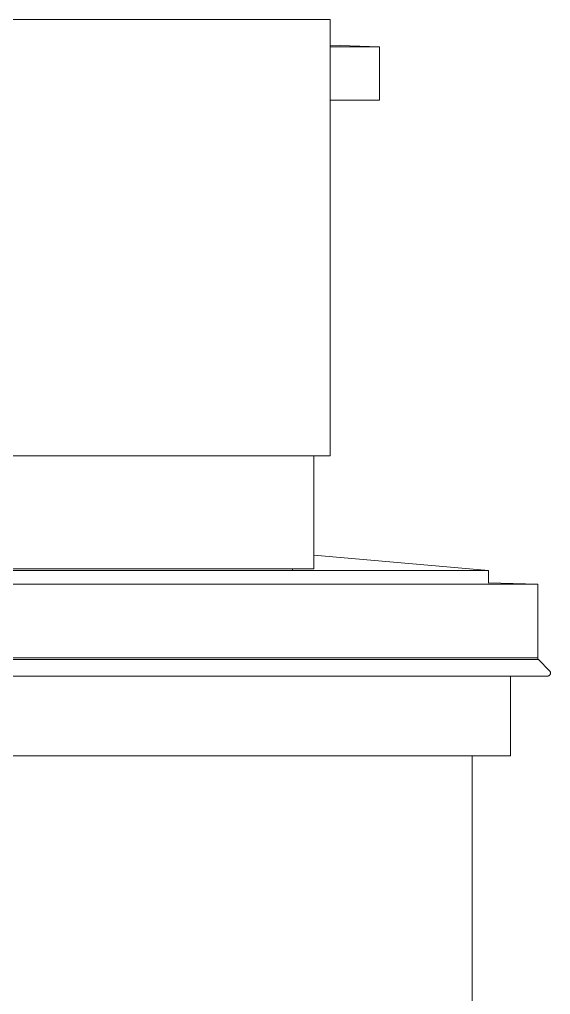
# Model space of a CAD drawing. Header units: millimetres. Extents: x -515342 to 330399, y -224905 to 507333.
# Drawn here: x 256360 to 257333, y 103844 to 105631 of the extents above; entities that cross this region are included whole.
import ezdxf

# ---------------------------------------------------------------- set-up
doc = ezdxf.new("R2010")
doc.units = ezdxf.units.MM
for name, color, linetype, lineweight in [('Крыша', 7, 'Continuous', 0), ('Крыша штриховка', 7, 'Continuous', 0), ('Ограждение', 7, 'Continuous', 0), ('Стены внутренние', 7, 'Continuous', 0), ('Стены наружные', 7, 'Continuous', 0)]:
    doc.layers.add(name, color=color, linetype=linetype, lineweight=lineweight)

# ---------------------------------------------------------------- blocks, each defined once
blk = doc.blocks.new('Ограждение - Ограждение-9801391-О_АР_П_Разрез 2-2')
at = {"layer": 'Ограждение'}
for p, q in [((-4050, 16565), (-4140, 16567.7)), ((-5170.3, 16565), (-4050, 16565)), ((-4050, 16430), (-4050, 16565)), ((-4050, 16430), (-5170.3, 16430)), ((-5170.3, 16426.7), (-4048.8, 16426.7)), ((-4028.2, 16406.2), (-4048.8, 16426.7)), ((-5170.3, 16396.4), (-4032.3, 16396.4))]:
    blk.add_line(p, q, dxfattribs=at)
blk.add_open_spline([(-4048.8, 16426.7), (-4049.1, 16427), (-4049.5, 16427.7), (-4049.9, 16428.8), (-4050, 16429.6), (-4050, 16430)], degree=3, dxfattribs=at)
blk.add_open_spline([(-4032.3, 16396.4), (-4032.2, 16396.4), (-4031.9, 16396.4), (-4031.6, 16396.4), (-4031.2, 16396.5), (-4030.8, 16396.6), (-4030.5, 16396.7), (-4030.1, 16396.8), (-4029.8, 16397), (-4029.4, 16397.2), (-4029.1, 16397.4), (-4028.7, 16397.7), (-4028.3, 16398), (-4028, 16398.3), (-4027.7, 16398.7), (-4027.3, 16399.3), (-4027, 16399.9), (-4026.7, 16400.9), (-4026.5, 16402.1), (-4026.7, 16403.6), (-4027.3, 16405), (-4027.9, 16405.8), (-4028.2, 16406.2)], degree=3, knots=[0.25, 0.25, 0.25, 0.25, 0.2708333, 0.2916667, 0.3125, 0.3333333, 0.3541667, 0.375, 0.3958333, 0.4166667, 0.4375, 0.4583333, 0.5, 0.5208333, 0.5416667, 0.5833333, 0.625, 0.6666667, 0.75, 0.8333333, 0.9166667, 1, 1, 1, 1], dxfattribs=at)

msp = doc.modelspace()

# ---------------------------------------------------------------- hatches: boundary and pattern name
at = {"layer": 'Крыша штриховка'}
h = msp.add_hatch(dxfattribs=at)
h.set_pattern_fill('FP_53', color=256, style=0, pattern_type=2)
h.set_pattern_definition([(0, (261359.7, 100123.8), (0, 526.49), []), (90, (261359.7, 100123.8), (-900, 6e-14), [])])
h.paths.add_polyline_path([(257219.7107, 104621.5929), (256899.7107, 104649.703), (256899.7107, 104624.7562), (256189.4135, 104624.1006), (256189.4135, 104621.5929), (257083.6554, 104621.5929)])

# ---------------------------------------------------------------- linework, layer by layer
at = {"layer": 'Крыша'}
for p, q in [((256929.7107, 105584.1461), (257019.7107, 105581.5929)), ((257019.7107, 105581.5929), (256929.7107, 105581.5929)), ((257019.7107, 105581.5929), (257019.7107, 105483.3929)), ((257019.7107, 105483.3929), (256929.7107, 105483.3929)), ((256899.7107, 104649.703), (257219.7107, 104621.5929)), ((257219.7107, 104621.5929), (256189.4135, 104621.5929)), ((257219.7107, 104621.5929), (257219.7107, 104598.0519))]:
    msp.add_line(p, q, dxfattribs=at)
at = {"layer": 'Стены внутренние'}
for p, q in [((256929.7107, 105631.3929), (255744.7107, 105631.3929)), ((256929.7107, 104831.3929), (256929.7107, 105631.3929)), ((256189.4135, 104831.3929), (256929.7107, 104831.3929)), ((257259.7107, 104281.3929), (257259.7107, 104427.999)), ((256189.4135, 104281.3929), (257259.7107, 104281.3929)), ((257189.7107, 104281.3929), (257189.7107, 102989.9006))]:
    msp.add_line(p, q, dxfattribs=at)
at = {"layer": 'Стены наружные'}
for p in [(256899.7107, 104831.3929), (256189.4135, 104624.7562)]:
    msp.add_line(p, (256899.7107, 104624.7562), dxfattribs=at)

# ---------------------------------------------------------------- block references
at = {"layer": 'Ограждение'}
msp.add_blockref('Ограждение - Ограждение-9801391-О_АР_П_Разрез 2-2', (261359.7107, 88031.3929), dxfattribs=at)

doc.saveas('drawing.dxf')
